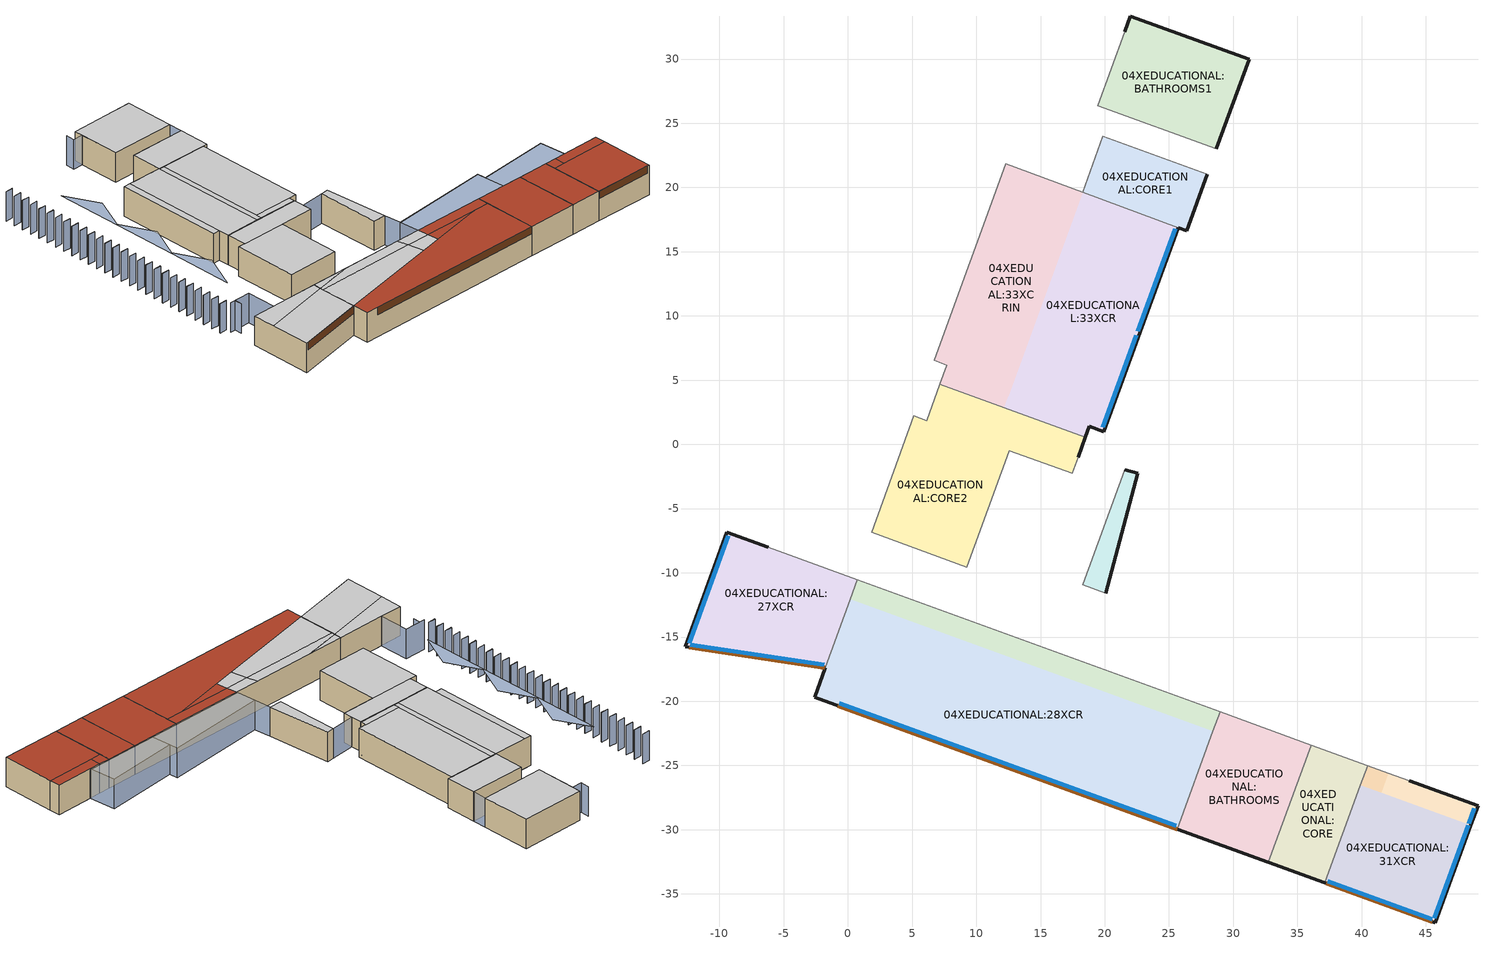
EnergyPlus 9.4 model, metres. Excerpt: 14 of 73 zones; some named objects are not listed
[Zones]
04XEDUCATIONAL:BATHROOMS1
 floor to 03XEDUCATIONAL:BATHROOMS1 (0_IntFloor_Reversed_Rev): 28.69,23.01 19.44,26.38 22,33.35 31.23,29.99 z19.27
 wall outside (0_ExtWall 5cm MineralWool - Int Insulation): 28.69,23.01 31.23,29.99 22,33.35 21.56,32.14 z19.27:23.72
 wall adiabatic (0_IntPartition 20cm concrete): 21.56,32.14 19.44,26.38 28.69,23.01 z19.27:23.72
 ceiling to 05XEDUCATIONAL:BATHROOMS (0_IntFloor_Reversed): 19.44,26.38 28.69,23.01 31.23,29.99 22,33.35 z23.72
04XEDUCATIONAL:CORE1
 floor to 03XEDUCATIONAL:CORE1 (0_IntFloor_Reversed_Rev): 26.37,16.65 18.27,19.64 19.86,23.99 27.97,21.04 z19.27
 wall outside (0_ExtWall 5cm MineralWool - Int Insulation): 25.72,16.88 26.37,16.65 27.97,21.04 z19.27:23.72
 wall adiabatic (0_IntPartition 20cm concrete): 27.97,21.04 19.86,23.99 18.27,19.64 z19.27:23.72
 wall to 04XEDUCATIONAL:33XCR (0_SemiExposedWall MineralWool 5cm_Rev): 18.27,19.64 25.72,16.88 z19.27:23.72
 ceiling to 05XEDUCATIONAL:CORE1 (0_IntFloor_Reversed): 18.27,19.64 26.37,16.65 27.97,21.04 19.86,23.99 z23.72
04XEDUCATIONAL:33XCRIN
 floor to 03XEDUCATIONAL:26XCRIN (0_IntFloor_Reversed_Rev): 7.7,6.18 6.72,6.54 12.29,21.86 13.28,21.49 z19.27; 12.16,2.85 7.15,4.67 13.28,21.49 18.27,19.64 z19.27
 wall adiabatic (0_IntPartition 20cm concrete): 18.27,19.64 12.29,21.86 6.72,6.54 7.7,6.18 7.15,4.67 z19.27:23.72
 wall to 04XEDUCATIONAL:CORE2 (0_SemiExposedWall MineralWool 5cm): 7.15,4.67 12.16,2.85 z19.27:23.72
 ceiling adiabatic (0_IntFloor_Reversed): 6.72,6.54 7.7,6.18 13.28,21.49 12.29,21.86 z23.72; 7.15,4.67 12.16,2.85 18.27,19.64 13.28,21.49 z23.72
04XEDUCATIONAL:33XCR
 floor to 03XEDUCATIONAL:26XCR (0_IntFloor_Reversed_Rev): 18.48,0.55 12.16,2.85 12.47,3.7 18.79,1.4 z19.27; 19.93,0.98 12.47,3.7 18.27,19.64 25.72,16.88 z19.27
 wall outside (0_ExtWall 5cm MineralWool - Int Insulation): 18.48,0.55 18.79,1.4 19.93,0.98 25.72,16.88 z19.27:23.72
 wall to 04XEDUCATIONAL:CORE2 (0_SemiExposedWall MineralWool 5cm): 12.16,2.85 18.48,0.55 z19.27:23.72
 window (SHGC = 25 - 1003): 22.56,8.79 25.48,16.8 / 19.85,1.34 22.45,8.48 z19.66:22.56
 ceiling adiabatic (0_IntFloor_Reversed): 12.16,2.85 12.88,2.59 18.99,19.37 18.27,19.64 z23.72; 12.88,2.59 18.48,0.55 18.79,1.4 13.19,3.44 z23.72; 13.19,3.44 19.93,0.98 25.72,16.88 18.99,19.37 z23.72
04XEDUCATIONAL:CORE2
 floor to 03XEDUCATIONAL:CORE2 (0_IntFloor_Reversed_Rev): 9.27,-9.56 1.84,-6.85 5.14,2.21 12.57,-0.49 z19.27; 17.45,-2.27 6.13,1.85 7.15,4.67 18.48,0.55 z19.27
 wall outside (0_ExtWall 5cm MineralWool - Int Insulation): 17.92,-0.98 18.48,0.55 z19.27:23.72
 wall adiabatic (0_IntPartition 20cm concrete): 7.15,4.67 6.13,1.85 5.14,2.21 1.84,-6.85 9.27,-9.56 12.57,-0.49 17.45,-2.27 17.92,-0.98 z19.27:23.72
 ceiling to 05XEDUCATIONAL:CORE2 (0_IntFloor_Reversed): 1.84,-6.85 9.27,-9.56 12.57,-0.49 5.14,2.21 z23.72; 6.13,1.85 17.45,-2.27 18.48,0.55 7.15,4.67 z23.72
04XEDUCATIONAL:CORE3
 floor to 03XEDUCATIONAL:CORE3 (0_IntFloor_Reversed_Rev): 20.08,-11.58 18.29,-10.93 21.55,-1.96 22.58,-2.24 z19.27
 wall outside (0_ExtWall 5cm MineralWool - Int Insulation): 20.08,-11.58 22.58,-2.24 21.55,-1.96 z19.27:23.72
 wall adiabatic (0_IntPartition 20cm concrete): 21.55,-1.96 18.29,-10.93 20.08,-11.58 z19.27:23.72
 ceiling to 05XEDUCATIONAL:CORE (0_IntFloor_Reversed): 18.29,-10.93 20.08,-11.58 22.58,-2.24 21.55,-1.96 z23.72
04XEDUCATIONAL:CORE
 floor to 03XEDUCATIONAL:CORE (0_IntFloor_Reversed_Rev): 37.14,-34.13 32.75,-32.53 36.07,-23.41 40.46,-25.01 z19.27
 wall outside (0_ExtWall 5cm MineralWool - Int Insulation): 32.75,-32.53 37.14,-34.13 z19.27:23.72
 wall to 04XEDUCATIONAL:31XCRIN (0_SemiExposedWall MineralWool 5cm_Rev): 39.91,-26.53 40.46,-25.01 z19.27:23.72
 wall adiabatic (0_IntPartition 20cm concrete): 40.46,-25.01 36.07,-23.41 z19.27:23.72
 wall to 04XEDUCATIONAL:BATHROOMS (0_IntPartition 20cm concrete): 36.07,-23.41 32.75,-32.53 z19.27:23.72
 wall to 04XEDUCATIONAL:31XCR (0_SemiExposedWall MineralWool 5cm_Rev): 37.14,-34.13 39.91,-26.53 z19.27:23.72
 roof outside (0_FlatRoofTiled 5cm EPS): 32.75,-32.53 37.14,-34.13 40.46,-25.01 36.07,-23.41 z23.72
04XEDUCATIONAL:31XCRIN
 floor to 03XEDUCATIONAL:24XCRIN (0_IntFloor_Reversed_Rev): 41.53,-27.12 39.91,-26.53 40.46,-25.01 42.08,-25.6 z19.27
 wall adiabatic (0_IntPartition 20cm concrete): 42.08,-25.6 40.46,-25.01 z19.27:23.72
 roof outside (0_FlatRoofTiled 5cm EPS): 39.91,-26.53 41.53,-27.12 42.08,-25.6 40.46,-25.01 z23.72
04XEDUCATIONAL:31XCR
 floor to 03XEDUCATIONAL:24XCRIN (0_IntFloor_Reversed_Rev): 41.5,-27.21 39.88,-26.62 39.91,-26.53 41.53,-27.12 z19.27
 floor to 03XEDUCATIONAL:24XCR2 (0_IntFloor_Reversed_Rev): 48.48,-29.74 41.5,-27.21 41.53,-27.12 48.51,-29.66 z19.27
 floor to 03XEDUCATIONAL:24XCR (0_IntFloor_Reversed_Rev): 45.74,-37.26 37.14,-34.13 39.88,-26.62 48.48,-29.74 z19.27
 wall outside (0_ExtWall 5cm MineralWool - Int Insulation): 37.14,-34.13 45.74,-37.26 48.51,-29.66 z19.27:23.72
 window (SHGC = 25 - 1003): 45.66,-36.9 48.3,-29.64 z19.66:22.55; 37.36,-34 45.52,-36.97 z19.66:22.56
 door (0_Ext Spandrel 5cm MineralWool - Int Insulation): 37.25,-34.17 45.48,-37.17 z22.61:23.71
 roof outside (0_FlatRoofTiled 5cm EPS): 37.14,-34.13 45.74,-37.26 48.51,-29.66 39.91,-26.53 z23.72
04XEDUCATIONAL:31XCR2
 floor to 03XEDUCATIONAL:24XCR2 (0_IntFloor_Reversed_Rev): 48.51,-29.66 41.53,-27.12 42.08,-25.6 49.06,-28.14 z19.27
 wall outside (0_ExtWall 5cm MineralWool - Int Insulation): 48.51,-29.66 49.06,-28.14 43.7,-26.19 z19.27:23.72
 wall adiabatic (0_IntPartition 20cm concrete): 43.7,-26.19 42.08,-25.6 z19.27:23.72
 window (SHGC = 25 - 1003): 48.34,-29.54 48.78,-28.31 z19.66:22.55
 roof outside (0_FlatRoofTiled 5cm EPS): 41.53,-27.12 48.51,-29.66 49.06,-28.14 42.08,-25.6 z23.72
04XEDUCATIONAL:28XCRIN
 floor to 03XEDUCATIONAL:21XCRIN (0_IntFloor_Reversed_Rev): 28.42,-22.35 0.18,-12.07 0.74,-10.55 28.97,-20.83 z19.27
 wall to 04XEDUCATIONAL:BATHROOMS (0_SemiExposedWall MineralWool 5cm): 28.42,-22.35 28.97,-20.83 z19.27:23.72
 wall adiabatic (0_IntPartition 20cm concrete): 28.97,-20.83 0.74,-10.55 z19.27:23.72
 wall to 04XEDUCATIONAL:27XCR (0_IntPartition 20cm concrete): 0.74,-10.55 0.18,-12.07 z19.27:23.72
 ceiling adiabatic (0_IntFloor_Reversed): 0.34,-11.63 6.06,-12.49 0.74,-10.55 z23.72; 14.8,-17.39 18.19,-18.63 18.61,-17.06 15.04,-15.76 z23.72
 ceiling to 05XEDUCATIONAL:34XCR (0_IntFloor_Reversed): 0.18,-12.07 14.8,-17.39 15.04,-15.76 6.06,-12.49 0.34,-11.63 z23.72
 roof outside (0_FlatRoofTiled 5cm EPS): 18.19,-18.63 28.42,-22.35 28.97,-20.83 18.61,-17.06 z23.72
04XEDUCATIONAL:28XCR
 floor to 03XEDUCATIONAL:21XCRIN (0_IntFloor_Reversed_Rev): 28.39,-22.43 0.15,-12.16 0.18,-12.07 28.42,-22.35 z19.27
 floor to 03XEDUCATIONAL:21XCR (0_IntFloor_Reversed_Rev): 25.65,-29.95 -2.58,-19.67 0.15,-12.16 28.39,-22.43 z19.27
 wall outside (0_ExtWall 5cm MineralWool - Int Insulation): -1.75,-17.39 -2.58,-19.67 25.65,-29.95 z19.27:23.72
 wall to 04XEDUCATIONAL:BATHROOMS (0_SemiExposedWall MineralWool 5cm): 25.65,-29.95 28.42,-22.35 z19.27:23.72
 wall to 04XEDUCATIONAL:27XCR (0_IntPartition 20cm concrete): 0.18,-12.07 -1.75,-17.39 z19.27:23.72
 window (SHGC = 25 - 1003): -0.66,-20.16 25.57,-29.71 z19.66:22.56
 door (0_Ext Spandrel 5cm MineralWool - Int Insulation): -0.77,-20.33 25.64,-29.95 z22.61:23.71
 ceiling adiabatic (0_IntFloor_Reversed): 14.44,-19.79 17.75,-20.29 18.19,-18.63 14.8,-17.39 z23.72
 ceiling to 05XEDUCATIONAL:34XCR (0_IntFloor_Reversed): -1.75,-17.39 14.44,-19.79 14.8,-17.39 0.18,-12.07 z23.72
 roof outside (0_FlatRoofTiled 5cm EPS): 17.75,-20.29 26.21,-21.54 18.19,-18.63 z23.72; -2.58,-19.67 25.65,-29.95 28.42,-22.35 26.21,-21.54 -1.75,-17.39 z23.72
04XEDUCATIONAL:BATHROOMS
 floor to 03XEDUCATIONAL:BATHROOMS (0_IntFloor_Reversed_Rev): 32.75,-32.53 25.65,-29.95 28.97,-20.83 36.07,-23.41 z19.27
 wall outside (0_ExtWall 5cm MineralWool - Int Insulation): 25.65,-29.95 32.75,-32.53 z19.27:23.72
 wall adiabatic (0_IntPartition 20cm concrete): 36.07,-23.41 28.97,-20.83 z19.27:23.72
 roof outside (0_FlatRoofTiled 5cm EPS): 25.65,-29.95 32.75,-32.53 36.07,-23.41 28.97,-20.83 z23.72
04XEDUCATIONAL:27XCR
 floor to 03XEDUCATIONAL:20XCR (0_IntFloor_Reversed_Rev): -1.75,-17.39 -12.68,-15.76 -9.44,-6.85 0.74,-10.55 z19.27
 wall outside (0_ExtWall 5cm MineralWool - Int Insulation): -6.19,-8.03 -9.44,-6.85 -12.68,-15.76 -1.75,-17.39 z19.27:23.72
 wall adiabatic (0_IntPartition 20cm concrete): 0.74,-10.55 -6.19,-8.03 z19.27:23.72
 window (SHGC = 25 - 1003): -9.32,-7.11 -12.37,-15.49 / -12.29,-15.62 -1.84,-17.17 z19.66:22.56
 door (0_Ext Spandrel 5cm MineralWool - Int Insulation): -12.36,-15.81 -1.82,-17.38 z22.61:23.71
 ceiling adiabatic (0_IntFloor_Reversed): -10.58,-10 0.34,-11.63 0.74,-10.55 -9.44,-6.85 z23.72
 ceiling to 05XEDUCATIONAL:34XCR (0_IntFloor_Reversed): -12.68,-15.76 -1.75,-17.39 0.34,-11.63 -10.58,-10 z23.72
shading: 43.7,-26.19 44.75,-22.3 / 44.75,-22.3 34.02,-19.43 / 21.55,-1.96 17.92,-0.98 / -7.75,-2.65 -4.65,-3.78 / -4.65,-3.78 -6.19,-8.03 / 27.97,21.04 28.69,23.01 / 21.56,32.14 20.1,32.66 / 34.02,-19.43 34.37,-18.15 / 34.37,-18.15 19.4,-14.13 / 19.4,-14.13 20.08,-11.58 / 20.1,32.66 20.55,33.88 / 4.77,35.13 5.84,34.75 / -7.38,-3.99 -6.99,-2.93 / -7.04,-2.91 -7.43,-3.97 / -0.36,21.03 0.7,20.65 / 1.18,25.26 2.24,24.88 / 5.85,34.79 4.79,35.18 / 4.31,30.56 3.25,30.95 / -5.44,3.78 -6.5,4.17 / -7.49,-1.86 -8.55,-1.47 / -8.57,-1.52 -7.5,-1.9 / -8.05,-0.11 -6.99,-0.5 / 3.29,27.74 2.22,28.13 / 2.21,28.08 3.27,27.69 / 1.69,26.67 2.76,26.29 / 2.26,24.92 1.2,25.31 / 1.75,23.51 0.69,23.9 / 1.23,22.1 0.17,22.49 / 0.16,22.44 1.22,22.06 / 0.72,20.69 -0.34,21.08 / -0.87,19.62 0.19,19.24 / -0.31,17.88 -1.37,18.26 / -1.38,18.22 -0.32,17.83 / -0.82,16.47 -1.88,16.85 / -1.33,15.06 -2.39,15.44 / -2.41,15.4 -1.35,15.01 / -2.92,13.99 -1.86,13.6 / -3.44,12.58 -2.37,12.19 / 5.34,33.39 4.28,33.77 / 4.26,33.72 5.32,33.34 / 3.75,32.31 4.81,31.92 / -3.95,11.17 -2.89,10.78 / -3.38,9.42 -4.44,9.8 / -3.9,8.01 -4.96,8.4 / -4.41,6.6 -5.47,6.99 / -6,5.53 -4.94,5.14 / -6.46,0.96 -7.52,1.35 / -7.54,1.3 -6.48,0.91 / -5.95,2.36 -7.01,2.75 / 3.8,29.15 2.74,29.54 / -4.97,8.35 -3.91,7.96 / -2.87,10.83 -3.93,11.21 / -6.51,4.12 -5.45,3.73 / 0.67,23.85 1.73,23.47 / 4.83,31.97 3.76,32.36 / -4.92,5.19 -5.98,5.58 / -6.97,-0.45 -8.04,-0.06 / -2.36,12.24 -3.42,12.62 / -4.46,9.76 -3.4,9.37 / 2.72,29.49 3.78,29.1 / 0.21,19.29 -0.85,19.67 / -1.9,16.81 -0.84,16.42 z19.27:23.72; 18.61,-17.06 33.23,-22.38 34.37,-18.15 19.4,-14.13 z23.72; 33.23,-22.38 43.7,-26.19 44.75,-22.3 34.02,-19.43 z23.72; -3.46,-0.15 0.65,3.96 0.17,9.45 -0.04,9.25 z23.72; -0.04,9.25 4.07,13.35 3.59,18.85 3.38,18.64 z23.72; 3.38,18.64 7.49,22.75 6.89,28.29 z23.72
[Site:Location]
1 (01-01:31-12)  (01-01:31-12): Latitude=31.23; Longitude=34.78; Time Zone=2; Elevation {m}=280
[Site:GroundTemperature:BuildingSurface]
18, 18, 18, 18, 18, 18, 18, 18, 18, 18, 18, 18
[Site:GroundTemperature:Deep]
18, 18, 18, 18, 18, 18, 18, 18, 18, 18, 18, 18
[Site:GroundTemperature:Shallow]
18, 18, 18, 18, 18, 18, 18, 18, 18, 18, 18, 18
[Site:GroundTemperature:FCfactorMethod]
January FCfactorMethod ground temperature {C}=18.44; Februry FCfactorMethod ground temperature {C}=15.24; March FCfactorMethod ground temperature {C}=13.28; April FCfactorMethod ground temperature {C}=12.69; May FCfactorMethod ground temperature {C}=13.86; June FCfactorMethod ground temperature {C}=16.52; July FCfactorMethod ground temperature {C}=19.81; August FCfactorMethod ground temperature {C}=23.04; September FCfactorMethod ground temperature {C}=25.2; October FCfactorMethod ground temperature {C}=25.71; November FCfactorMethod ground temperature {C}=24.46; December FCfactorMethod ground temperature {C}=21.85
[Site:GroundReflectance]
0.2, 0.2, 0.2, 0.2, 0.2, 0.2, 0.2, 0.2, 0.2, 0.2, 0.2, 0.2
[Site:GroundReflectance:SnowModifier]
2, 2
[SizingPeriod:DesignDay] Day of Month=15; Day Type -- used for schedules=SummerDesignDay; Humidity Condition Type=WetBulb; Barometric Pressure {N/M**2}=98006.2; Wind Speed {m/s}=0; Wind Direction {Degrees N=0, S=180}=0; Rain Indicator=No; Snow on ground indicator=No; Daylight Savings Time Indicator=No; Solar Model Indicator=ASHRAEClearSky; Clearness {0.0 to 1.2}=0.98
Name | Month | Maximum Dry-Bulb Temperature {C} | Daily Dry-Bulb Temperature Range {C} | Wetbulb at Maximum Dry-Bulb{C}
Summer Design Day in 1 (01-01:31-12) Jun | 6 | 37.5 | 14.2 | 18.7
Summer Design Day in 1 (01-01:31-12) Jul | 7 | 36.5 | 12.9 | 20.9
Summer Design Day in 1 (01-01:31-12) Aug | 8 | 35.1 | 11.5 | 22.5
Summer Design Day in 1 (01-01:31-12) Sep | 9 | 36.2 | 12 | 20.1
[Building]
Education: North Axis=0; Terrain=Suburbs; Loads Convergence Tolerance=.04; Temperature Convergence Tolerance=.4; Solar Distribution=FullExterior; Maximum number of warmup days=25; Minimum number of warmup days=6
[Construction]
0_FlatRoofTiled 5cm EPS: _1045 Ceramic porcelain_12.1_.01, _1045_Cemented Plaster_2.2_.02, _1045 Sand and gravel_10.1_.08, _Bitumen_.005, _1045 Light Concrete Coarse Aggregate NonQuartsSand 1200_1.2.1_.05, _1045 Expanded Polystyrene EPS 30_14.1_.05, _1045_RegularConcrete_1.1.1_.2, _1045_IntTiah_Cement Lime Plaster_2.1_.015
0_ExtWall 5cm MineralWool - Int Insulation: _1045_Cemented Plaster_2.2_.02, _1045_RegularConcrete_1.1.1_.2, _1045 Mineral Wool 12_14.6_.05, _1045 Gypsum Board_3.3_.0125
0_IntPartition 20cm concrete: _1045_IntTiah_Cement Lime Plaster_2.1_.015, _1045_RegularConcrete_1.1.1_.2, _1045_IntTiah_Cement Lime Plaster_2.1_.015
0_IntFloor_Reversed: _1045_IntTiah_Cement Lime Plaster_2.1_.02, _1045_RegularConcrete_1.1.1_.2, _1045 Sand and gravel_10.1_.08, _1045_Cemented Plaster_2.2_.02, _1045 Ceramic porcelain_12.1_.02
0_IntFloor_Reversed_Rev: _1045 Ceramic porcelain_12.1_.02, _1045_Cemented Plaster_2.2_.02, _1045 Sand and gravel_10.1_.08, _1045_RegularConcrete_1.1.1_.2, _1045_IntTiah_Cement Lime Plaster_2.1_.02
0_SemiExposedWall MineralWool 5cm: _1045 Gypsum Board_3.3_.2, _1045 Mineral Wool 12_14.6_.05, _1045_RegularConcrete_1.1.1_.2, _1045_IntTiah_Cement Lime Plaster_2.1_.015
0_SemiExposedWall MineralWool 5cm_Rev: _1045_IntTiah_Cement Lime Plaster_2.1_.015, _1045_RegularConcrete_1.1.1_.2, _1045 Mineral Wool 12_14.6_.05, _1045 Gypsum Board_3.3_.2
0_Ext Spandrel 5cm MineralWool - Int Insulation: _1045 Regular Glass_6.1_.01, _1045 Mineral Wool 12_14.6_.05, _1045 Gypsum Board_3.3_.0125
SHGC = 25 - 1003: Simple SHGC = 25 - 1003
SHGC = 25 - 2003: Simple SHGC = 25 - 1003, 20034
[WindowMaterial:Shade]
20034: Solar transmittance=0.05; Solar reflectance=0.1; Visible transmittance=0.05; Visible reflectance=0.1; IR Thermal emissivity=.9; IR Thermal transmittance=0; Thickness {m}=.003; Conductivity {W/m-K}=.1; Shade-to-glass distance=.05; Shade top opening multiplier=1; Shade bottom opening multiplier=1; Shade left-side opening multiplier=0; Shade right-side opening multiplier=0; Air-flow permeability=0
[Material] Thermal Emittance=.9
Name | Roughness | Thickness {m} | Conductivity {w/m-K} | Density {kg/m3} | Specific Heat {J/kg-K} | Solar Absorptance | Visible Absorptance
_1045_Cemented Plaster_2.2_.02 | Rough | .02 | 1 | 1800 | 1000 | .4 | .4
_1045_RegularConcrete_1.1.1_.2 | MediumRough | .2 | 2 | 2400 | 1000 | .4 | .4
_1045 Sand and gravel_10.1_.08 | Rough | .08 | 2 | 1950 | 1045 | .4 | .4
_1045 Ceramic porcelain_12.1_.01 | Smooth | .01 | 1.3 | 2300 | 840 | .4 | .4
_Bitumen_.005 | Rough | .005 | .17 | 1200 | 1660 | .4 | .4
_1045 Light Concrete Coarse Aggregate NonQuartsSand 1200_1.2.1_.05 | MediumRough | .05 | .62 | 1200 | 1000 | .4 | .4
_1045 Expanded Polystyrene EPS 30_14.1_.05 | Rough | .05 | .034 | 30 | 1450 | .4 | .4
_1045_IntTiah_Cement Lime Plaster_2.1_.015 | Smooth | .015 | .8 | 1600 | 1000 | .4 | .4
_1045 Mineral Wool 12_14.6_.05 | Rough | .05 | .036 | 12 | 1030 | .4 | .4
_1045 Gypsum Board_3.3_.0125 | Smooth | .0125 | .25 | 800 | 1000 | .4 | .4
_1045_IntTiah_Cement Lime Plaster_2.1_.02 | Smooth | .02 | .8 | 1600 | 1000 | .4 | .4
_1045 Ceramic porcelain_12.1_.02 | Smooth | .02 | 1.3 | 2300 | 840 | .4 | .4
_1045 Gypsum Board_3.3_.2 | Smooth | .2 | .25 | 800 | 1000 | .4 | .4
_1045 Regular Glass_6.1_.01 | VerySmooth | .01 | 1 | 2500 | 750 | .6 | .6
[WindowMaterial:SimpleGlazingSystem]
Simple SHGC = 25 - 1003: U-value W/m2/K=1.3; Solar Heat Gain Coefficient=.25; Visible Transmittance=.5
[WindowShadingControl] Shading type=InteriorShade; Name of glazed construction with shading=SHGC = 25 - 2003; Shading control type=OnIfHighGlare; Shading control is scheduled=No; Glare control is active=Yes; Type of slat angle control=FixedSlatAngle; Setpoint 2=0; Multiple Surface Control Type=Group
Name | Zone | Fenestration Surface 1 | Fenestration Surface 2
131003 | 04XEDUCATIONAL:33XCR | 04XEDUCATIONAL:33XCR_Wall_2_0_0_0_0_1_Win | 04XEDUCATIONAL:33XCR_Wall_2_0_0_1_0_0_Win
141003 | 04XEDUCATIONAL:31XCR2 | 04XEDUCATIONAL:31XCR2_Wall_2_0_0_0_0_0_Win
151003 | 04XEDUCATIONAL:31XCR | 04XEDUCATIONAL:31XCR_Wall_2_0_0_0_0_0_Win | 04XEDUCATIONAL:31XCR_Wall_6_0_0_1_0_0_Win
161003 | 04XEDUCATIONAL:28XCR | 04XEDUCATIONAL:28XCR_Wall_6_0_0_1_0_0_Win
171003 | 04XEDUCATIONAL:27XCR | 04XEDUCATIONAL:27XCR_Wall_5_0_0_0_0_0_Win | 04XEDUCATIONAL:27XCR_Wall_6_0_0_1_0_0_Win
[Zone] Relative North (to building)=0; Zone Type=1; Zone multiplier=1; Zone inside convection algorithm=TARP
Name | Zone volume | Floor Area | Part Of Total Floor Area
04XEDUCATIONAL:BATHROOMS1 | 324.9025 | 73.0118 | No
04XEDUCATIONAL:CORE1 | 178.9768 | 40.2195 | No
04XEDUCATIONAL:33XCRIN | 500.092 | 112.3802 | Yes
04XEDUCATIONAL:33XCR | 625.7915 | 140.6273 | Yes
04XEDUCATIONAL:CORE2 | 500.1132 | 112.385 | No
04XEDUCATIONAL:CORE3 | 63.351 | 14.2362 | No
04XEDUCATIONAL:CORE | 202.1237 | 45.4211 | No
04XEDUCATIONAL:31XCRIN | 12.4324 | 2.7938 | Yes
04XEDUCATIONAL:31XCR2 | 53.5083 | 12.0243 | Yes
04XEDUCATIONAL:31XCR | 329.4263 | 74.0284 | Yes
04XEDUCATIONAL:28XCRIN | 216.5591 | 48.665 | Yes
04XEDUCATIONAL:BATHROOMS | 326.1124 | 73.2837 | No
04XEDUCATIONAL:28XCR | 1081.89 | 243.1205 | Yes
04XEDUCATIONAL:27XCR | 403.7811 | 90.7373 | Yes
[ZoneInfiltration:DesignFlowRate] Infiltration SCHEDULE=On 24/7; Design Volume Flow Rate calculation method=Flow/zone; Constant Term Coefficient=1; Temperature Term Coefficient=0; Velocity Term Coefficient=0; Velocity Squared Term Coefficient=0
Name | Zone | Design Volume Flow Rate (m3/s)
04XEDUCATIONAL:BATHROOMS1 Infiltration | 04XEDUCATIONAL:BATHROOMS1 | .090251
04XEDUCATIONAL:CORE1 Infiltration | 04XEDUCATIONAL:CORE1 | .049716
04XEDUCATIONAL:33XCRIN Infiltration | 04XEDUCATIONAL:33XCRIN | .138914
04XEDUCATIONAL:33XCR Infiltration | 04XEDUCATIONAL:33XCR | .173831
04XEDUCATIONAL:CORE2 Infiltration | 04XEDUCATIONAL:CORE2 | .13892
04XEDUCATIONAL:CORE3 Infiltration | 04XEDUCATIONAL:CORE3 | .017598
04XEDUCATIONAL:CORE Infiltration | 04XEDUCATIONAL:CORE | .056145
04XEDUCATIONAL:31XCRIN Infiltration | 04XEDUCATIONAL:31XCRIN | .003453
04XEDUCATIONAL:31XCR2 Infiltration | 04XEDUCATIONAL:31XCR2 | .014863
04XEDUCATIONAL:31XCR Infiltration | 04XEDUCATIONAL:31XCR | .091507
04XEDUCATIONAL:28XCRIN Infiltration | 04XEDUCATIONAL:28XCRIN | .060155
04XEDUCATIONAL:BATHROOMS Infiltration | 04XEDUCATIONAL:BATHROOMS | .090587
04XEDUCATIONAL:28XCR Infiltration | 04XEDUCATIONAL:28XCR | .300524
04XEDUCATIONAL:27XCR Infiltration | 04XEDUCATIONAL:27XCR | .112161
[PEOPLE] Number of People SCHEDULE=0_Baseline Office Occupency Schedule; Number of People Calculation Method=People/Area; People per Zone Floor Area=.12; radiant fraction=.3; User Specified Sensible Fraction=AutoCalculate; CO2 generation rate per unit of activity level (units m3/s-W=3.82e-08; Enable ASHRAE 55 comfort warnings=No; MRT Calculation Type=ZoneAveraged; Work Efficiency SCHEDULE Name (0.0-1.0,real)=Work efficiency; Clothing Insulation Calculation Method=ClothingInsulationSchedule; Air Velocity SCHEDULE Name (units m/s, real)=Default Air Velocity for Comfort Calculations
Name | Zone | Activity level SCHEDULE Name (units W/person, real) | Clothing Insulation SCHEDULE Name (real)
People 04XEDUCATIONAL:33XCRIN | 04XEDUCATIONAL:33XCRIN | Activity Schedule 23346 | Clothing Schedule 23346
People 04XEDUCATIONAL:33XCR | 04XEDUCATIONAL:33XCR | Activity Schedule 23355 | Clothing Schedule 23355
People 04XEDUCATIONAL:31XCRIN | 04XEDUCATIONAL:31XCRIN | Activity Schedule 23402 | Clothing Schedule 23402
People 04XEDUCATIONAL:31XCR2 | 04XEDUCATIONAL:31XCR2 | Activity Schedule 23409 | Clothing Schedule 23409
People 04XEDUCATIONAL:31XCR | 04XEDUCATIONAL:31XCR | Activity Schedule 23417 | Clothing Schedule 23417
People 04XEDUCATIONAL:28XCRIN | 04XEDUCATIONAL:28XCRIN | Activity Schedule 23425 | Clothing Schedule 23425
People 04XEDUCATIONAL:28XCR | 04XEDUCATIONAL:28XCR | Activity Schedule 23440 | Clothing Schedule 23440
People 04XEDUCATIONAL:27XCR | 04XEDUCATIONAL:27XCR | Activity Schedule 23448 | Clothing Schedule 23448
[Lights] Lighting SCHEDULE=0_Baseline Office Lighting Schedule; Design Level calculation method=Watts/Area; Return Air Fraction=0; Radiant fraction=.72; Fraction Visible=.18; Fraction Replaceable=1
Name | Zone | Watts per Zone Area {W/m2} | LightsEndUseKey
04XEDUCATIONAL:33XCRIN General lighting | 04XEDUCATIONAL:33XCRIN | 7.5 | ELECTRIC EQUIPMENT#04XEDUCATIONAL:33XCRIN#GeneralLights
04XEDUCATIONAL:33XCR General lighting | 04XEDUCATIONAL:33XCR | 7.2 | ELECTRIC EQUIPMENT#04XEDUCATIONAL:33XCR#GeneralLights
04XEDUCATIONAL:31XCRIN General lighting | 04XEDUCATIONAL:31XCRIN | 7.5 | ELECTRIC EQUIPMENT#04XEDUCATIONAL:31XCRIN#GeneralLights
04XEDUCATIONAL:31XCR2 General lighting | 04XEDUCATIONAL:31XCR2 | 7.2 | ELECTRIC EQUIPMENT#04XEDUCATIONAL:31XCR2#GeneralLights
04XEDUCATIONAL:31XCR General lighting | 04XEDUCATIONAL:31XCR | 7.2 | ELECTRIC EQUIPMENT#04XEDUCATIONAL:31XCR#GeneralLights
04XEDUCATIONAL:28XCRIN General lighting | 04XEDUCATIONAL:28XCRIN | 7.5 | ELECTRIC EQUIPMENT#04XEDUCATIONAL:28XCRIN#GeneralLights
04XEDUCATIONAL:28XCR General lighting | 04XEDUCATIONAL:28XCR | 7.2 | ELECTRIC EQUIPMENT#04XEDUCATIONAL:28XCR#GeneralLights
04XEDUCATIONAL:27XCR General lighting | 04XEDUCATIONAL:27XCR | 7.2 | ELECTRIC EQUIPMENT#04XEDUCATIONAL:27XCR#GeneralLights
[OtherEquipment] Fuel Type=Electricity; Design Level calculation method=Watts/Area; Latent fraction=0; Radiant fraction=.2; Fraction Lost=0; Carbon Dioxide Generation Rate=0; End-use category=General
Name | Zone | Equipment SCHEDULE | Watts per Zone Area {watts/m2}
04XEDUCATIONAL:33XCRIN Computing gain | 04XEDUCATIONAL:33XCRIN | 0_Baseline Office Non Fixed Equipment Schedule | 8
04XEDUCATIONAL:33XCRIN Equipment gain | 04XEDUCATIONAL:33XCRIN | 0_Baseline Office Fixed Equipment Schedule | .4
04XEDUCATIONAL:33XCR Computing gain | 04XEDUCATIONAL:33XCR | 0_Baseline Office Non Fixed Equipment Schedule | 8
04XEDUCATIONAL:33XCR Equipment gain | 04XEDUCATIONAL:33XCR | 0_Baseline Office Fixed Equipment Schedule | .4
04XEDUCATIONAL:31XCRIN Computing gain | 04XEDUCATIONAL:31XCRIN | 0_Baseline Office Non Fixed Equipment Schedule | 8
04XEDUCATIONAL:31XCRIN Equipment gain | 04XEDUCATIONAL:31XCRIN | 0_Baseline Office Fixed Equipment Schedule | .4
04XEDUCATIONAL:31XCR2 Computing gain | 04XEDUCATIONAL:31XCR2 | 0_Baseline Office Non Fixed Equipment Schedule | 8
04XEDUCATIONAL:31XCR2 Equipment gain | 04XEDUCATIONAL:31XCR2 | 0_Baseline Office Fixed Equipment Schedule | .4
04XEDUCATIONAL:31XCR Computing gain | 04XEDUCATIONAL:31XCR | 0_Baseline Office Non Fixed Equipment Schedule | 8
04XEDUCATIONAL:31XCR Equipment gain | 04XEDUCATIONAL:31XCR | 0_Baseline Office Fixed Equipment Schedule | .4
04XEDUCATIONAL:28XCRIN Computing gain | 04XEDUCATIONAL:28XCRIN | 0_Baseline Office Non Fixed Equipment Schedule | 8
04XEDUCATIONAL:28XCRIN Equipment gain | 04XEDUCATIONAL:28XCRIN | 0_Baseline Office Fixed Equipment Schedule | .4
04XEDUCATIONAL:28XCR Computing gain | 04XEDUCATIONAL:28XCR | 0_Baseline Office Non Fixed Equipment Schedule | 8
04XEDUCATIONAL:28XCR Equipment gain | 04XEDUCATIONAL:28XCR | 0_Baseline Office Fixed Equipment Schedule | .4
04XEDUCATIONAL:27XCR Computing gain | 04XEDUCATIONAL:27XCR | 0_Baseline Office Non Fixed Equipment Schedule | 8
04XEDUCATIONAL:27XCR Equipment gain | 04XEDUCATIONAL:27XCR | 0_Baseline Office Fixed Equipment Schedule | .4
[Daylighting:Controls] Daylighting Method=SplitFlux; Availability Schedule=On; Lighting Control Type=Stepped; Number of Stepped Control Steps=2; Probability Lighting will be Reset When Needed in Manual Stepped Control=1; Glare Calculation Azimuth Angle of View Direction Clockwise from Zone y-Axis=0; Maximum Allowable Discomfort Glare Index=22; DElight Gridding Resolution=1; Fraction of Zone Controlled by Reference Point 1=.7; Illuminance Setpoint at Reference Point 1 {lux}=500; Fraction of Zone Controlled by Reference Point 2=.3; Illuminance Setpoint at Reference Point 2 {lux}=500
Name | Zone | Glare Calculation Daylighting Reference Point | Daylighting Reference Point 1 | Daylighting Reference Point 2
04XEDUCATIONAL:33XCR | 04XEDUCATIONAL:33XCR | 04XEDUCATIONAL:33XCR Ref Point 1 | 04XEDUCATIONAL:33XCR Ref Point 1 | 04XEDUCATIONAL:33XCR Ref Point 2
04XEDUCATIONAL:31XCR2 | 04XEDUCATIONAL:31XCR2 | 04XEDUCATIONAL:31XCR2 Ref Point 1 | 04XEDUCATIONAL:31XCR2 Ref Point 1 | 04XEDUCATIONAL:31XCR2 Ref Point 2
04XEDUCATIONAL:31XCR | 04XEDUCATIONAL:31XCR | 04XEDUCATIONAL:31XCR Ref Point 1 | 04XEDUCATIONAL:31XCR Ref Point 1 | 04XEDUCATIONAL:31XCR Ref Point 2
04XEDUCATIONAL:28XCR | 04XEDUCATIONAL:28XCR | 04XEDUCATIONAL:28XCR Ref Point 1 | 04XEDUCATIONAL:28XCR Ref Point 1 | 04XEDUCATIONAL:28XCR Ref Point 2
04XEDUCATIONAL:27XCR | 04XEDUCATIONAL:27XCR | 04XEDUCATIONAL:27XCR Ref Point 1 | 04XEDUCATIONAL:27XCR Ref Point 1 | 04XEDUCATIONAL:27XCR Ref Point 2
[ZoneVentilation:DesignFlowRate] Natural Ventilation SCHEDULE=Office_OpenOff_Occ; Design Volume Flow Rate calculation method=Flow/zone; Vent type - no fan energy=NATURAL; Pressure rise (Pa)=0; Total efficiency (0-1)=1; Constant Term Coefficient=1; Temperature Term Coefficient=0; Velocity Term Coefficient=0; Velocity Squared Term Coefficient=0; Minimum indoor temperature (degC)=-100; Maximum Indoor Temperature {C}=100; Max temperature difference for operation=0; Minimum outdoor Temperature (degC)=-100; Maximum outdoor Temperature {C}=100; Maximum WindSpeed {m/s}=40
Name | Zone | Natural ventilation rate (m3/s)
04XEDUCATIONAL:31XCR2 Nat Vent | 04XEDUCATIONAL:31XCR2 | .029727
04XEDUCATIONAL:31XCR Nat Vent | 04XEDUCATIONAL:31XCR | .183015
04XEDUCATIONAL:27XCR Nat Vent | 04XEDUCATIONAL:27XCR | .224323
[Sizing:Zone] Zone Cooling Design Supply Air Temperature Input Method=SupplyAirTemperature; Zone Cooling Design Supply Air Temperature (C)=12; Zone Cooling Design Supply Air Temperature Difference=0; Zone Heating Design Supply Air Temperature Input Method=SupplyAirTemperature; Zone Heating Design Supply Air Temperature (C)=35; Zone Heating Design Supply Air Temperature Difference=0; Zone Cooling Design Supply Air Humidity Ratio (kgWater/kgDryAir)=.008; Zone Heating Design Supply Air Humidity Ratio (kgWater/kgDryAir)=.016; Zone Heating Sizing Factor=1.25; Zone Cooling Sizing Factor=1.15; Cooling Design Air Flow Method=DesignDay; Cooling Minimum Air Flow Fraction=0; Heating Design Air Flow Method=DesignDay
Name | Design Specification Zone Air Distribution Object
04XEDUCATIONAL:BATHROOMS1 | 04XEDUCATIONAL:BATHROOMS1
04XEDUCATIONAL:CORE1 | 04XEDUCATIONAL:CORE1
04XEDUCATIONAL:33XCRIN | 04XEDUCATIONAL:33XCRIN
04XEDUCATIONAL:33XCR | 04XEDUCATIONAL:33XCR
04XEDUCATIONAL:CORE2 | 04XEDUCATIONAL:CORE2
04XEDUCATIONAL:CORE3 | 04XEDUCATIONAL:CORE3
04XEDUCATIONAL:CORE | 04XEDUCATIONAL:CORE
04XEDUCATIONAL:31XCRIN | 04XEDUCATIONAL:31XCRIN
04XEDUCATIONAL:31XCR2 | 04XEDUCATIONAL:31XCR2
04XEDUCATIONAL:31XCR | 04XEDUCATIONAL:31XCR
04XEDUCATIONAL:28XCRIN | 04XEDUCATIONAL:28XCRIN
04XEDUCATIONAL:BATHROOMS | 04XEDUCATIONAL:BATHROOMS
04XEDUCATIONAL:28XCR | 04XEDUCATIONAL:28XCR
04XEDUCATIONAL:27XCR | 04XEDUCATIONAL:27XCR
[DesignSpecification:ZoneAirDistribution] Zone Air Distribution Effectiveness in Cooling Mode (dimensionless)=1; Zone Air Distribution Effectiveness in Heating Mode (dimensionless)=1
04XEDUCATIONAL:BATHROOMS1; 04XEDUCATIONAL:CORE1; 04XEDUCATIONAL:33XCRIN; 04XEDUCATIONAL:33XCR; 04XEDUCATIONAL:CORE2; 04XEDUCATIONAL:CORE3; 04XEDUCATIONAL:CORE; 04XEDUCATIONAL:31XCRIN; 04XEDUCATIONAL:31XCR2; 04XEDUCATIONAL:31XCR; 04XEDUCATIONAL:28XCRIN; 04XEDUCATIONAL:BATHROOMS; 04XEDUCATIONAL:28XCR; 04XEDUCATIONAL:27XCR
[ZoneControl:Thermostat]
04XEDUCATIONAL:BATHROOMS1 Thermostat: 04XEDUCATIONAL:BATHROOMS1, Zone Control Type Sched, ThermostatSetpoint:DualSetpoint, Dual Setpoint - Zone 04XEDUCATIONAL:BATHROOMS1
04XEDUCATIONAL:CORE1 Thermostat: 04XEDUCATIONAL:CORE1, Zone Control Type Sched, ThermostatSetpoint:DualSetpoint, Dual Setpoint - Zone 04XEDUCATIONAL:CORE1
04XEDUCATIONAL:33XCRIN Thermostat: 04XEDUCATIONAL:33XCRIN, Zone Control Type Sched, ThermostatSetpoint:DualSetpoint, Dual Setpoint - Zone 04XEDUCATIONAL:33XCRIN
04XEDUCATIONAL:33XCR Thermostat: 04XEDUCATIONAL:33XCR, Zone Control Type Sched, ThermostatSetpoint:DualSetpoint, Dual Setpoint - Zone 04XEDUCATIONAL:33XCR
04XEDUCATIONAL:CORE2 Thermostat: 04XEDUCATIONAL:CORE2, Zone Control Type Sched, ThermostatSetpoint:DualSetpoint, Dual Setpoint - Zone 04XEDUCATIONAL:CORE2
04XEDUCATIONAL:CORE3 Thermostat: 04XEDUCATIONAL:CORE3, Zone Control Type Sched, ThermostatSetpoint:DualSetpoint, Dual Setpoint - Zone 04XEDUCATIONAL:CORE3
04XEDUCATIONAL:CORE Thermostat: 04XEDUCATIONAL:CORE, Zone Control Type Sched, ThermostatSetpoint:DualSetpoint, Dual Setpoint - Zone 04XEDUCATIONAL:CORE
04XEDUCATIONAL:31XCRIN Thermostat: 04XEDUCATIONAL:31XCRIN, Zone Control Type Sched, ThermostatSetpoint:DualSetpoint, Dual Setpoint - Zone 04XEDUCATIONAL:31XCRIN
04XEDUCATIONAL:31XCR2 Thermostat: 04XEDUCATIONAL:31XCR2, Zone Control Type Sched, ThermostatSetpoint:DualSetpoint, Dual Setpoint - Zone 04XEDUCATIONAL:31XCR2
04XEDUCATIONAL:31XCR Thermostat: 04XEDUCATIONAL:31XCR, Zone Control Type Sched, ThermostatSetpoint:DualSetpoint, Dual Setpoint - Zone 04XEDUCATIONAL:31XCR
04XEDUCATIONAL:28XCRIN Thermostat: 04XEDUCATIONAL:28XCRIN, Zone Control Type Sched, ThermostatSetpoint:DualSetpoint, Dual Setpoint - Zone 04XEDUCATIONAL:28XCRIN
04XEDUCATIONAL:BATHROOMS Thermostat: 04XEDUCATIONAL:BATHROOMS, Zone Control Type Sched, ThermostatSetpoint:DualSetpoint, Dual Setpoint - Zone 04XEDUCATIONAL:BATHROOMS
04XEDUCATIONAL:28XCR Thermostat: 04XEDUCATIONAL:28XCR, Zone Control Type Sched, ThermostatSetpoint:DualSetpoint, Dual Setpoint - Zone 04XEDUCATIONAL:28XCR
04XEDUCATIONAL:27XCR Thermostat: 04XEDUCATIONAL:27XCR, Zone Control Type Sched, ThermostatSetpoint:DualSetpoint, Dual Setpoint - Zone 04XEDUCATIONAL:27XCR
[ThermostatSetpoint:DualSetpoint]
Dual Setpoint - Zone 04XEDUCATIONAL:BATHROOMS1: 04XEDUCATIONAL:BATHROOMS1 Heating Setpoint Schedule, 04XEDUCATIONAL:BATHROOMS1 Cooling SP Sch
Dual Setpoint - Zone 04XEDUCATIONAL:CORE1: 04XEDUCATIONAL:CORE1 Heating Setpoint Schedule, 04XEDUCATIONAL:CORE1 Cooling SP Sch
Dual Setpoint - Zone 04XEDUCATIONAL:33XCRIN: 04XEDUCATIONAL:33XCRIN Heating Setpoint Schedule, 04XEDUCATIONAL:33XCRIN Cooling SP Sch
Dual Setpoint - Zone 04XEDUCATIONAL:33XCR: 04XEDUCATIONAL:33XCR Heating Setpoint Schedule, 04XEDUCATIONAL:33XCR Cooling SP Sch
Dual Setpoint - Zone 04XEDUCATIONAL:CORE2: 04XEDUCATIONAL:CORE2 Heating Setpoint Schedule, 04XEDUCATIONAL:CORE2 Cooling SP Sch
Dual Setpoint - Zone 04XEDUCATIONAL:CORE3: 04XEDUCATIONAL:CORE3 Heating Setpoint Schedule, 04XEDUCATIONAL:CORE3 Cooling SP Sch
Dual Setpoint - Zone 04XEDUCATIONAL:CORE: 04XEDUCATIONAL:CORE Heating Setpoint Schedule, 04XEDUCATIONAL:CORE Cooling SP Sch
Dual Setpoint - Zone 04XEDUCATIONAL:31XCRIN: 04XEDUCATIONAL:31XCRIN Heating Setpoint Schedule, 04XEDUCATIONAL:31XCRIN Cooling SP Sch
Dual Setpoint - Zone 04XEDUCATIONAL:31XCR2: 04XEDUCATIONAL:31XCR2 Heating Setpoint Schedule, 04XEDUCATIONAL:31XCR2 Cooling SP Sch
Dual Setpoint - Zone 04XEDUCATIONAL:31XCR: 04XEDUCATIONAL:31XCR Heating Setpoint Schedule, 04XEDUCATIONAL:31XCR Cooling SP Sch
Dual Setpoint - Zone 04XEDUCATIONAL:28XCRIN: 04XEDUCATIONAL:28XCRIN Heating Setpoint Schedule, 04XEDUCATIONAL:28XCRIN Cooling SP Sch
Dual Setpoint - Zone 04XEDUCATIONAL:BATHROOMS: 04XEDUCATIONAL:BATHROOMS Heating Setpoint Schedule, 04XEDUCATIONAL:BATHROOMS Cooling SP Sch
Dual Setpoint - Zone 04XEDUCATIONAL:28XCR: 04XEDUCATIONAL:28XCR Heating Setpoint Schedule, 04XEDUCATIONAL:28XCR Cooling SP Sch
Dual Setpoint - Zone 04XEDUCATIONAL:27XCR: 04XEDUCATIONAL:27XCR Heating Setpoint Schedule, 04XEDUCATIONAL:27XCR Cooling SP Sch
[Zone equipment]
04XEDUCATIONAL:BATHROOMS1: 04XEDUCATIONAL:BATHROOMS1 Ideal Loads Air
04XEDUCATIONAL:CORE1: 04XEDUCATIONAL:CORE1 Ideal Loads Air
04XEDUCATIONAL:33XCRIN: 04XEDUCATIONAL:33XCRIN Ideal Loads Air
04XEDUCATIONAL:33XCR: 04XEDUCATIONAL:33XCR Ideal Loads Air
04XEDUCATIONAL:CORE2: 04XEDUCATIONAL:CORE2 Ideal Loads Air
04XEDUCATIONAL:CORE3: 04XEDUCATIONAL:CORE3 Ideal Loads Air
04XEDUCATIONAL:CORE: 04XEDUCATIONAL:CORE Ideal Loads Air
04XEDUCATIONAL:31XCRIN: 04XEDUCATIONAL:31XCRIN Ideal Loads Air
04XEDUCATIONAL:31XCR2: 04XEDUCATIONAL:31XCR2 Ideal Loads Air
04XEDUCATIONAL:31XCR: 04XEDUCATIONAL:31XCR Ideal Loads Air
04XEDUCATIONAL:28XCRIN: 04XEDUCATIONAL:28XCRIN Ideal Loads Air
04XEDUCATIONAL:BATHROOMS: 04XEDUCATIONAL:BATHROOMS Ideal Loads Air
04XEDUCATIONAL:28XCR: 04XEDUCATIONAL:28XCR Ideal Loads Air
04XEDUCATIONAL:27XCR: 04XEDUCATIONAL:27XCR Ideal Loads Air
[Schedule:Compact]
On; On 24/7: Any Number, Through: 12/31, For: AllDays, Until: 24:00, 1
Work efficiency: Any Number, Through: 12/31, For: AllDays, Until: 24:00, 0
Office_OpenOff_Occ: Fraction, Through: 31 Dec, For: Weekdays SummerDesignDay, Until: 07:00, 0, Until: 08:00, 0.25, Until: 09:00, 0.5, Until: 12:00, 1, Until: 14:00, 0.75, Until: 17:00, 1, Until: 18:00, 0.5, Until: 19:00, 0.25, Until: 24:00, 0, For: Weekends, Until: 24:00, 0, For: Holidays, Until: 24:00, 0, For: WinterDesignDay AllOtherDays, Until: 24:00, 0
Default Air Velocity for Comfort Calculations: Any Number, Through: 12/31, For: AllDays, Until: 24:00, 0.137
0_Baseline Office Lighting Schedule: Fraction, Through: 31 Dec, For: AllDays, Until: 08:00, 0.0666, Until: 17:00, 1, Until: 24:00, 0.0666
0_Baseline Office Non Fixed Equipment Schedule: Fraction, Through: 31 Dec, For: Alldays, Until: 08:00, 0, Until: 17:00, 1, Until: 24:00, 0
0_Baseline Office Fixed Equipment Schedule: Fraction, Through: 31 Dec, For: AllDays, Until: 24:00, 1
0_Baseline Office Occupency Schedule: Fraction, Through: 31 Dec, For: AllDays, Until: 08:00, 0, Until: 17:00, 1, Until: 24:00, 0
Activity Schedule 23346; Activity Schedule 23355; Activity Schedule 23402; Activity Schedule 23409; Activity Schedule 23417; Activity Schedule 23425; Activity Schedule 23440; Activity Schedule 23448: Any Number, Through: 12/31, For: AllDays, Until: 24:00, 126
Clothing Schedule 23346; Clothing Schedule 23355; Clothing Schedule 23402; Clothing Schedule 23409; Clothing Schedule 23417; Clothing Schedule 23425; Clothing Schedule 23440; Clothing Schedule 23448: Any Number, Through: 4/1, For: AllDays, Until: 24:00, 1, Through: 9/30, For: AllDays, Until: 24:00, .5, Through: 12/31, For: AllDays, Until: 24:00, 1
04XEDUCATIONAL:BATHROOMS1 Heating Setpoint Schedule; 04XEDUCATIONAL:CORE1 Heating Setpoint Schedule; 04XEDUCATIONAL:CORE2 Heating Setpoint Schedule; 04XEDUCATIONAL:CORE3 Heating Setpoint Schedule; 04XEDUCATIONAL:CORE Heating Setpoint Schedule; 04XEDUCATIONAL:BATHROOMS Heating Setpoint Schedule: Temperature, Through: 31 March, For: AllDays, Until: 07:00, -50, Until: 18:00, 0, Until: 24:00, -50, Through: 31 Oct, For: AllDays, Until: 24:00, -50, Through: 31 December, For: AllDays, Until: 07:00, -50, Until: 18:00, 0, Until: 24:00, -50
04XEDUCATIONAL:BATHROOMS1 Cooling SP Sch; 04XEDUCATIONAL:CORE1 Cooling SP Sch; 04XEDUCATIONAL:CORE2 Cooling SP Sch; 04XEDUCATIONAL:CORE3 Cooling SP Sch; 04XEDUCATIONAL:CORE Cooling SP Sch; 04XEDUCATIONAL:BATHROOMS Cooling SP Sch: Temperature, Through: 31 March, For: AllDays, Until: 24:00, 100, Through: 31 October, For: AllDays, Until: 07:00, 30, Until: 18:00, 30, Until: 24:00, 30, Through: 31 December, For: AllDays, Until: 24:00, 100
04XEDUCATIONAL:33XCRIN Heating Setpoint Schedule; 04XEDUCATIONAL:33XCR Heating Setpoint Schedule; 04XEDUCATIONAL:31XCRIN Heating Setpoint Schedule; 04XEDUCATIONAL:31XCR2 Heating Setpoint Schedule; 04XEDUCATIONAL:31XCR Heating Setpoint Schedule; 04XEDUCATIONAL:28XCRIN Heating Setpoint Schedule; 04XEDUCATIONAL:28XCR Heating Setpoint Schedule; 04XEDUCATIONAL:27XCR Heating Setpoint Schedule: Temperature, Through: 31 March, For: AllDays, Until: 07:00, 15, Until: 18:00, 20.5, Until: 24:00, 15, Through: 31 Oct, For: AllDays, Until: 24:00, -50, Through: 31 December, For: AllDays, Until: 07:00, 15, Until: 18:00, 20.5, Until: 24:00, 15
04XEDUCATIONAL:33XCRIN Cooling SP Sch; 04XEDUCATIONAL:33XCR Cooling SP Sch; 04XEDUCATIONAL:31XCRIN Cooling SP Sch; 04XEDUCATIONAL:31XCR2 Cooling SP Sch; 04XEDUCATIONAL:31XCR Cooling SP Sch; 04XEDUCATIONAL:28XCRIN Cooling SP Sch; 04XEDUCATIONAL:28XCR Cooling SP Sch; 04XEDUCATIONAL:27XCR Cooling SP Sch: Temperature, Through: 31 March, For: AllDays, Until: 24:00, 100, Through: 31 October, For: AllDays, Until: 07:00, 35, Until: 18:00, 23.5, Until: 24:00, 35, Through: 31 December, For: AllDays, Until: 24:00, 100
[Schedule:Day:Hourly]
Summer Control Type Day Sch; Winter Control Type Day Sch: Control Type, 4, 4, 4, 4, 4, 4, 4, 4, 4, 4, 4, 4, 4, 4, 4, 4, 4, 4, 4, 4, 4, 4, 4, 4
[Schedule:Week:Daily]
Summer Control Type Week Sch: Summer Control Type Day Sch, Summer Control Type Day Sch, Summer Control Type Day Sch, Summer Control Type Day Sch, Summer Control Type Day Sch, Summer Control Type Day Sch, Summer Control Type Day Sch, Summer Control Type Day Sch, Summer Control Type Day Sch, Summer Control Type Day Sch, Summer Control Type Day Sch, Summer Control Type Day Sch
Winter Control Type Week Sch: Winter Control Type Day Sch, Winter Control Type Day Sch, Winter Control Type Day Sch, Winter Control Type Day Sch, Winter Control Type Day Sch, Winter Control Type Day Sch, Winter Control Type Day Sch, Winter Control Type Day Sch, Winter Control Type Day Sch, Winter Control Type Day Sch, Winter Control Type Day Sch, Winter Control Type Day Sch
[Schedule:Year]
Zone Control Type Sched: Control Type, Winter Control Type Week Sch, 1, 1, 3, 31, Summer Control Type Week Sch, 4, 1, 9, 30, Winter Control Type Week Sch, 10, 1, 12, 31
